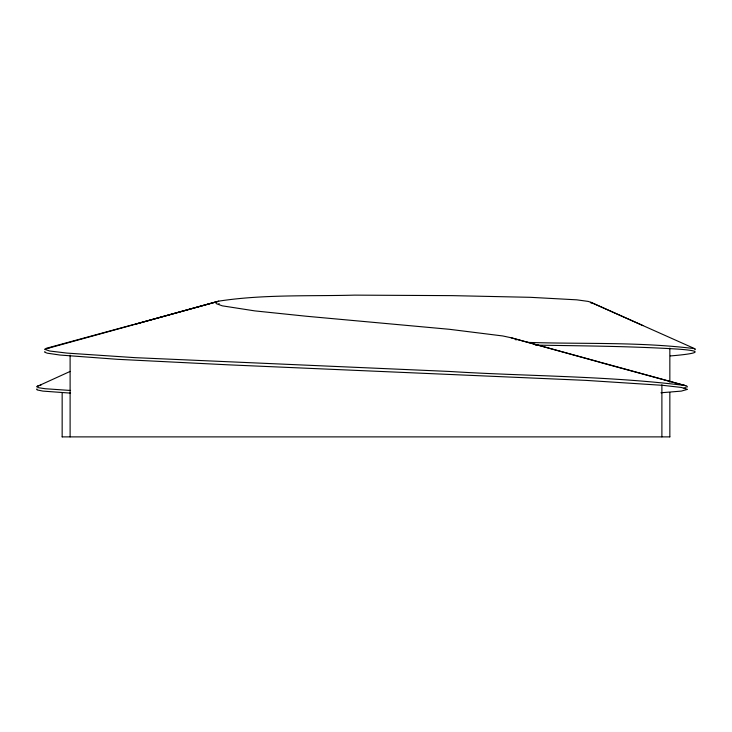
<?xml version="1.0" encoding="UTF-8"?>
<svg xmlns="http://www.w3.org/2000/svg" width="732" height="732" viewBox="0 0 732 732"><rect width="100%" height="100%" fill="white"/><g stroke="black" fill="none" stroke-linecap="round" stroke-linejoin="round"><path stroke-width="1.1" d="M591.127 303.194L590.77 302.289L588.244 301.419L576.816 299.836L530.398 297.32L452.202 295.637L354.535 295.124C309.307 296.359 263.547 294.255 218.722 301.145L134.798 324.313L218.722 301.145M36.993 388.893L36.6 389.36L37.305 389.964L42.932 391.108L70.574 393.121M695.007 349.731L695.4 349.265L694.695 348.661L590.77 302.289L642.934 325.584M44.917 351.461L44.698 352.22L47.278 353.181L59.942 355.038L117.495 359.311L228.549 364.838L585.756 380.365L663 385.352L681.3 387.438L687.476 389.36L681.3 391.108L660.95 392.773M687.083 387.164L687.302 386.405L685.362 385.608L511.046 337.736L502.783 335.961L449.43 329.299L306.269 316.233L254.736 310.88L222.299 305.839L216.333 303.67L215.858 302.737L217.12 301.703L44.524 349.265L49.721 351.021L67.024 353.099L134.999 357.655L449.201 371.444C527.626 376.349 606.663 375.827 684.722 385.444M70.144 371.426L36.6 386.706L38.759 387.75L45.201 388.729L70.574 390.476M37.305 386.084L41.001 385.114M46.079 348.368L133.05 324.669M218.722 303.789L219.216 303.652M685.921 387.603L683.99 388.033M48.824 347.792L49.721 347.654M670.329 355.926C684.768 354.791 713.755 351.653 677.914 349.109C630.453 346.19 582.873 345.907 535.348 345.111M62.165 436.885L669.835 436.885M526.948 342.366C582.791 344.232 639.21 341.734 694.695 348.661M599.371 362.13L511.046 337.736M600.588 362.541L685.921 385.773M515.667 339.557L516.087 340.032M669.844 348.148L669.844 382.278M669.844 392.517L669.844 436.885M661.893 384.767L661.893 436.885M70.107 355.148L70.107 436.885M62.156 392.462L62.156 436.885"/></g></svg>
